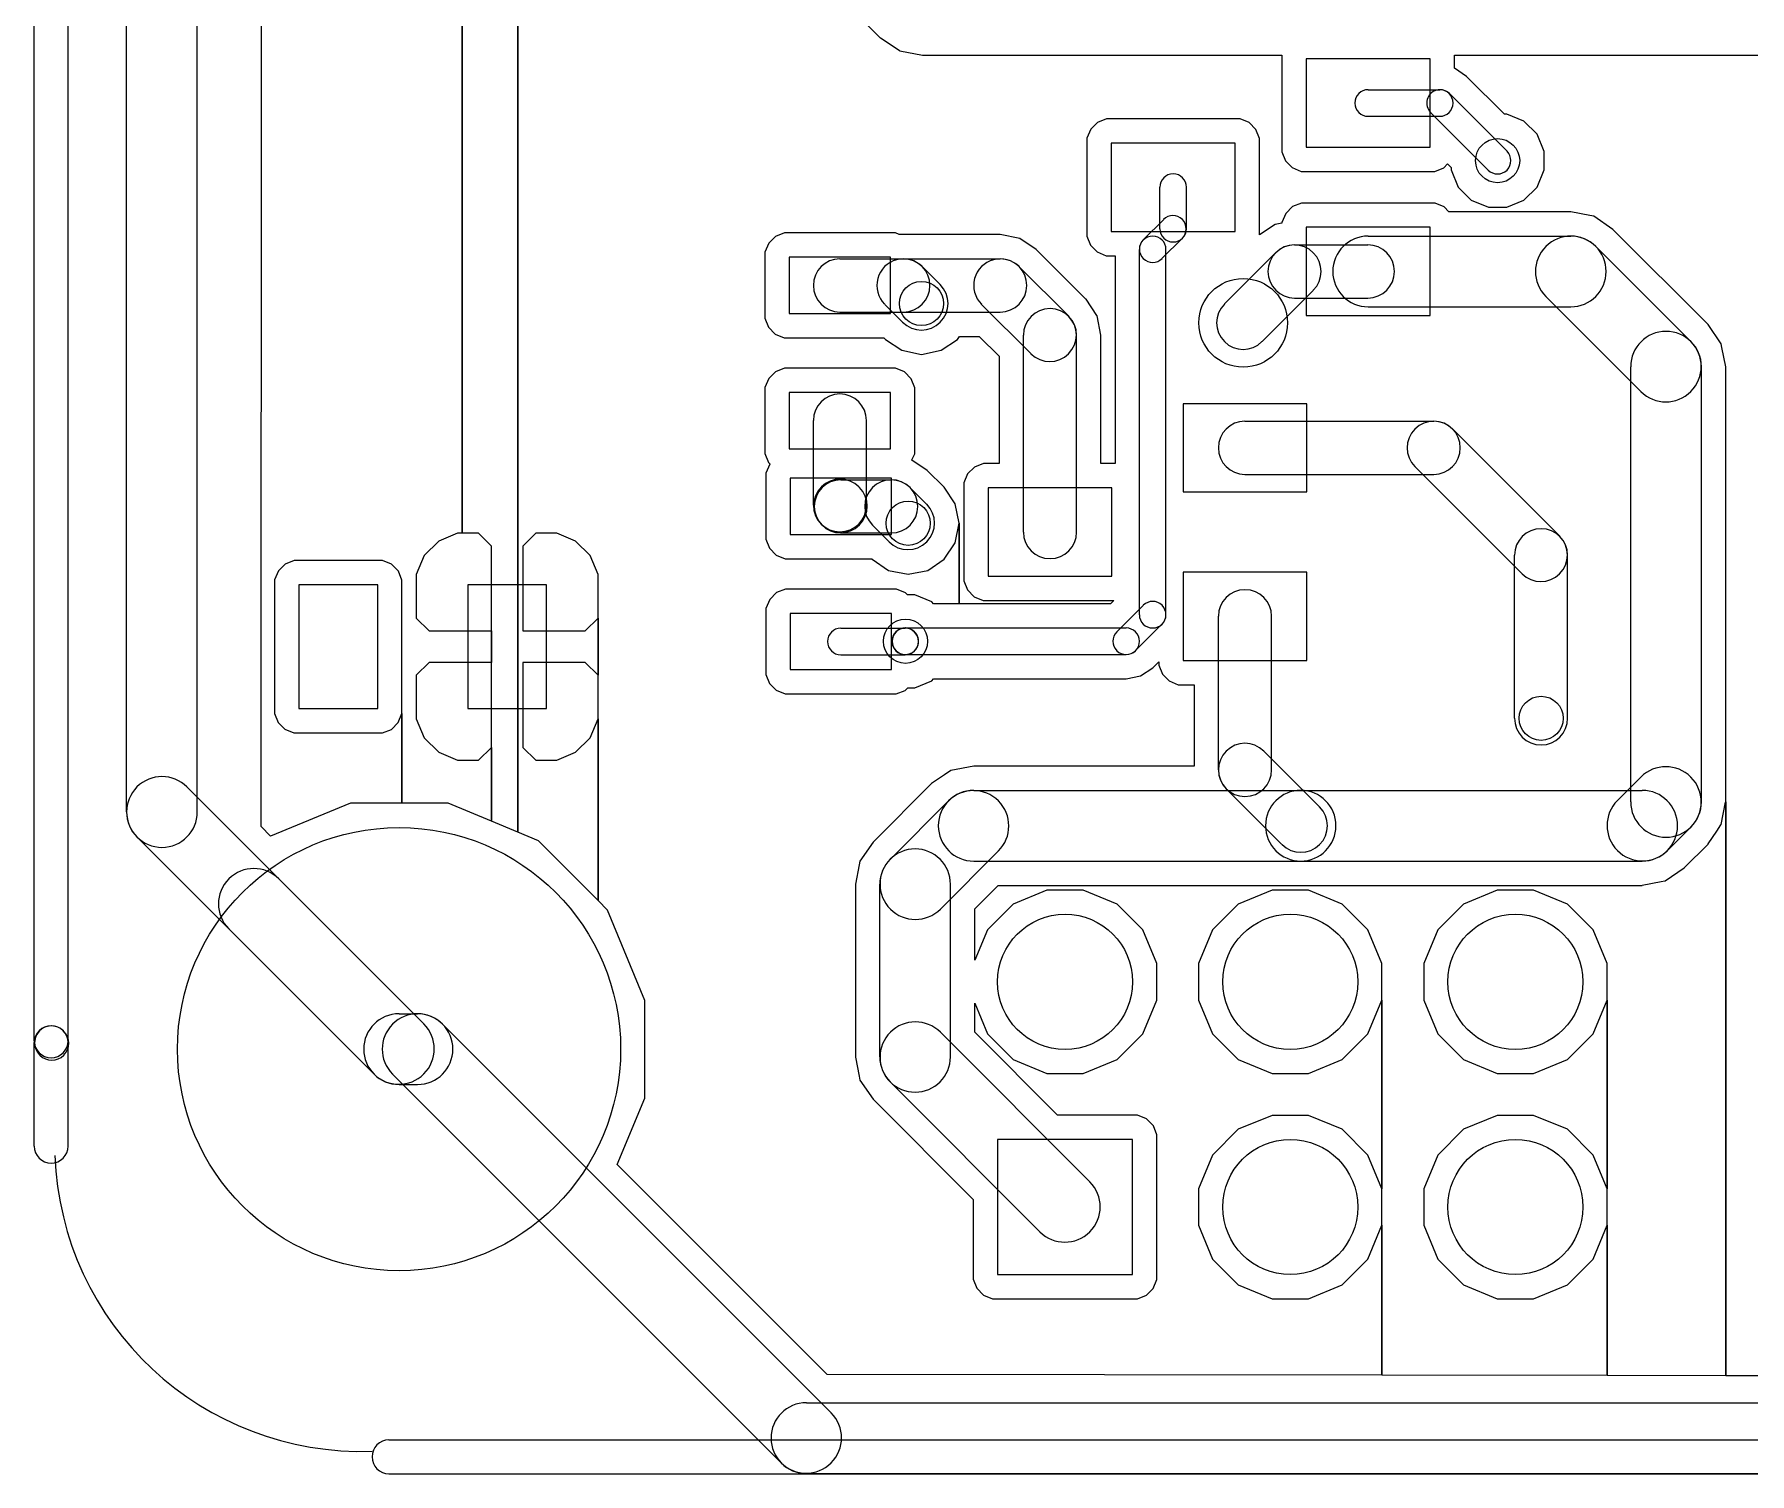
# Model space of a CAD drawing. Extents: x 32880 to 68030, y 27285 to 49782.
# Drawn here: x 32880 to 40498, y 27285 to 33676 of the extents above; entities that cross this region are included whole.
import ezdxf

# ---------------------------------------------------------------- set-up
doc = ezdxf.new("R2010")
doc.units = 0
doc.layers.add('BLACK', color=1, linetype='CONTINUOUS')

msp = doc.modelspace()

# ---------------------------------------------------------------- linework, layer by layer
at = {"layer": 'BLACK'}
for p, q in [((32880, 29207), (32880, 48207)), ((33030, 29207), (33030, 48207)), ((33887, 30158), (33895, 47240)), ((33887, 30158), (33895, 47240)), ((33290, 30223), (33290, 47195)), ((33604, 30223), (33604, 47195)), ((35027, 30134), (35027, 35116)), ((35027, 35116), (35027, 30134)), ((35027, 30134), (35027, 35116)), ((35027, 35116), (35027, 30134)), ((34780, 31461), (34780, 34791)), ((34780, 34791), (34780, 31461)), ((34780, 31461), (34780, 34791)), ((34780, 34791), (34780, 31461)), ((35535, 34763), (36637, 33661)), ((35535, 34763), (36637, 33661)), ((36637, 33661), (36638, 33661)), ((36637, 33661), (36638, 33661)), ((36638, 33661), (36695, 33623)), ((36638, 33661), (36695, 33623)), ((36695, 33623), (36723, 33604)), ((36695, 33623), (36723, 33604)), ((36723, 33604), (36724, 33603)), ((36723, 33604), (36724, 33603)), ((36724, 33603), (36825, 33583)), ((36724, 33603), (36825, 33583)), ((36825, 33583), (38421, 33583)), ((36825, 33583), (38421, 33583)), ((38421, 33583), (38421, 33546)), ((38421, 33583), (38421, 33546)), ((38421, 33546), (38421, 33154)), ((38421, 33546), (38421, 33154)), ((39079, 33567), (38529, 33567)), ((38529, 33567), (38529, 33175)), ((39079, 33175), (39079, 33567)), ((39187, 33525), (39187, 33583)), ((39187, 33583), (40715, 33583)), ((39187, 33525), (39187, 33583)), ((39187, 33583), (40715, 33583)), ((39241, 33489), (39187, 33525)), ((39241, 33489), (39187, 33525)), ((39409, 33321), (39241, 33489)), ((39409, 33321), (39241, 33489)), ((38804, 33430), (39122, 33430)), ((39421, 33157), (39165, 33413)), ((37642, 33301), (37602, 33285)), ((37642, 33301), (37602, 33285)), ((38192, 33301), (37642, 33301)), ((38192, 33301), (37642, 33301)), ((38235, 33301), (38192, 33301)), ((38235, 33301), (38192, 33301)), ((38275, 33284), (38235, 33301)), ((38275, 33284), (38235, 33301)), ((38804, 33312), (39122, 33312)), ((39337, 33073), (39081, 33329)), ((39420, 33321), (39409, 33321)), ((39420, 33321), (39409, 33321)), ((39496, 33290), (39420, 33321)), ((39496, 33290), (39420, 33321)), ((37572, 33255), (37555, 33215)), ((37572, 33255), (37555, 33215)), ((37602, 33285), (37572, 33255)), ((37602, 33285), (37572, 33255)), ((38305, 33254), (38275, 33284)), ((38305, 33254), (38275, 33284)), ((38321, 33214), (38305, 33254)), ((38321, 33214), (38305, 33254)), ((39554, 33232), (39496, 33290)), ((39554, 33232), (39496, 33290)), ((39585, 33156), (39554, 33232)), ((39585, 33156), (39554, 33232)), ((37555, 33215), (37555, 33172)), ((37555, 33215), (37555, 33172)), ((37555, 33172), (37555, 32780)), ((37555, 33172), (37555, 32780)), ((38213, 33193), (37663, 33193)), ((37663, 33193), (37663, 32801)), ((38213, 32801), (38213, 33193)), ((38321, 32822), (38321, 33214)), ((38321, 32822), (38321, 33214)), ((38421, 33154), (38437, 33114)), ((38421, 33154), (38437, 33114)), ((38529, 33175), (39079, 33175)), ((39585, 33074), (39585, 33156)), ((39585, 33074), (39585, 33156)), ((38437, 33114), (38467, 33084)), ((38437, 33114), (38467, 33084)), ((38467, 33084), (38507, 33067)), ((38467, 33084), (38507, 33067)), ((38507, 33067), (38550, 33067)), ((38507, 33067), (38550, 33067)), ((38550, 33067), (39100, 33067)), ((38550, 33067), (39100, 33067)), ((39100, 33067), (39140, 33083)), ((39100, 33067), (39140, 33083)), ((39140, 33083), (39157, 33101)), ((39140, 33083), (39157, 33101)), ((39157, 33101), (39173, 33085)), ((39157, 33101), (39173, 33085)), ((39173, 33085), (39173, 33074)), ((39173, 33085), (39173, 33074)), ((39173, 33074), (39204, 32998)), ((39173, 33074), (39204, 32998)), ((39554, 32998), (39585, 33074)), ((39554, 32998), (39585, 33074)), ((37879, 32813), (37879, 32997)), ((37997, 32813), (37997, 32997)), ((39204, 32998), (39262, 32940)), ((39204, 32998), (39262, 32940)), ((39496, 32940), (39554, 32998)), ((39496, 32940), (39554, 32998)), ((38508, 32927), (38468, 32911)), ((38508, 32927), (38468, 32911)), ((39058, 32927), (38508, 32927)), ((39058, 32927), (38508, 32927)), ((39101, 32927), (39058, 32927)), ((39101, 32927), (39058, 32927)), ((39141, 32910), (39101, 32927)), ((39141, 32910), (39101, 32927)), ((39262, 32940), (39338, 32909)), ((39262, 32940), (39338, 32909)), ((39420, 32909), (39496, 32940)), ((39420, 32909), (39496, 32940)), ((37896, 32854), (37805, 32763)), ((38421, 32838), (38391, 32832)), ((38421, 32838), (38391, 32832)), ((38438, 32881), (38421, 32841)), ((38438, 32881), (38421, 32841)), ((38421, 32841), (38421, 32838)), ((38421, 32841), (38421, 32838)), ((38468, 32911), (38438, 32881)), ((38468, 32911), (38438, 32881)), ((39163, 32888), (39141, 32910)), ((39163, 32888), (39141, 32910)), ((39704, 32888), (39163, 32888)), ((39704, 32888), (39163, 32888)), ((39338, 32909), (39420, 32909)), ((39338, 32909), (39420, 32909)), ((39789, 32872), (39704, 32888)), ((39789, 32872), (39704, 32888)), ((39806, 32868), (39789, 32872)), ((39806, 32868), (39789, 32872)), ((39891, 32810), (39806, 32868)), ((39891, 32810), (39806, 32868)), ((36172, 32778), (36142, 32748)), ((36172, 32778), (36142, 32748)), ((36212, 32794), (36172, 32778)), ((36212, 32794), (36172, 32778)), ((36662, 32794), (36212, 32794)), ((36662, 32794), (36212, 32794)), ((36705, 32794), (36662, 32794)), ((36705, 32794), (36662, 32794)), ((36721, 32787), (36705, 32794)), ((36721, 32787), (36705, 32794)), ((36740, 32787), (36721, 32787)), ((36740, 32787), (36721, 32787)), ((37170, 32787), (36740, 32787)), ((37170, 32787), (36740, 32787)), ((37257, 32770), (37170, 32787)), ((37257, 32770), (37170, 32787)), ((37330, 32721), (37257, 32770)), ((37330, 32721), (37257, 32770)), ((37555, 32780), (37571, 32740)), ((37555, 32780), (37571, 32740)), ((37663, 32801), (38213, 32801)), ((37979, 32771), (37888, 32680)), ((38391, 32832), (38321, 32786)), ((38391, 32832), (38321, 32786)), ((38321, 32786), (38321, 32822)), ((38321, 32786), (38321, 32822)), ((39079, 32819), (38529, 32819)), ((38529, 32819), (38529, 32427)), ((38804, 32780), (39704, 32780)), ((39079, 32427), (39079, 32819)), ((40314, 32388), (39891, 32810)), ((40314, 32388), (39891, 32810)), ((36142, 32748), (36125, 32708)), ((36142, 32748), (36125, 32708)), ((36125, 32708), (36125, 32665)), ((36125, 32708), (36125, 32665)), ((36683, 32686), (36233, 32686)), ((36233, 32686), (36233, 32436)), ((36683, 32436), (36683, 32686)), ((37548, 32502), (37330, 32721)), ((37548, 32502), (37330, 32721)), ((37571, 32740), (37601, 32710)), ((37571, 32740), (37601, 32710)), ((37601, 32710), (37641, 32693)), ((37601, 32710), (37641, 32693)), ((37641, 32693), (37680, 32693)), ((37641, 32693), (37680, 32693)), ((37680, 32693), (37680, 31770)), ((37680, 32693), (37680, 31770)), ((37788, 31099), (37788, 32721)), ((37906, 31099), (37906, 32721)), ((38393, 32706), (38166, 32479)), ((38477, 32741), (38803, 32741)), ((39815, 32734), (40237, 32312)), ((36125, 32665), (36125, 32415)), ((36125, 32665), (36125, 32415)), ((36458, 32679), (36740, 32679)), ((36458, 32679), (37170, 32679)), ((36903, 32565), (36824, 32644)), ((37474, 32424), (37253, 32645)), ((38560, 32539), (38333, 32312)), ((36736, 32398), (36657, 32477)), ((37307, 32257), (37086, 32478)), ((37551, 32500), (37548, 32502)), ((37551, 32500), (37548, 32502)), ((37599, 32427), (37551, 32500)), ((37599, 32427), (37551, 32500)), ((38477, 32505), (38803, 32505)), ((38804, 32466), (39704, 32466)), ((39593, 32512), (40015, 32090)), ((36125, 32415), (36141, 32375)), ((36125, 32415), (36141, 32375)), ((36233, 32436), (36683, 32436)), ((36458, 32443), (36740, 32443)), ((36458, 32443), (37170, 32443)), ((37600, 32426), (37599, 32427)), ((37600, 32426), (37599, 32427)), ((37617, 32340), (37600, 32426)), ((37617, 32340), (37600, 32426)), ((38529, 32427), (39079, 32427)), ((40314, 32387), (40314, 32388)), ((40314, 32387), (40314, 32388)), ((40372, 32302), (40314, 32387)), ((40372, 32302), (40314, 32387)), ((36141, 32375), (36171, 32345)), ((36141, 32375), (36171, 32345)), ((36171, 32345), (36211, 32328)), ((36171, 32345), (36211, 32328)), ((36211, 32328), (36254, 32328)), ((36211, 32328), (36254, 32328)), ((36254, 32328), (36653, 32328)), ((36254, 32328), (36653, 32328)), ((36653, 32328), (36660, 32321)), ((36653, 32328), (36660, 32321)), ((36660, 32321), (36733, 32273)), ((36660, 32321), (36733, 32273)), ((36907, 32273), (36980, 32321)), ((36907, 32273), (36980, 32321)), ((36980, 32321), (36989, 32335)), ((36980, 32321), (36989, 32335)), ((36989, 32335), (37076, 32335)), ((36989, 32335), (37076, 32335)), ((37076, 32335), (37165, 32247)), ((37076, 32335), (37165, 32247)), ((37273, 31466), (37273, 32340)), ((37509, 31466), (37509, 32340)), ((37617, 31770), (37617, 32340)), ((37617, 31770), (37617, 32340)), ((36733, 32273), (36820, 32255)), ((36733, 32273), (36820, 32255)), ((36820, 32255), (36907, 32273)), ((36820, 32255), (36907, 32273)), ((37165, 32247), (37165, 31770)), ((37165, 32247), (37165, 31770)), ((40372, 32301), (40372, 32302)), ((40372, 32301), (40372, 32302)), ((40375, 32286), (40372, 32301)), ((40375, 32286), (40372, 32301)), ((40392, 32200), (40375, 32286)), ((40392, 32200), (40375, 32286)), ((36172, 32178), (36142, 32148)), ((36172, 32178), (36142, 32148)), ((36212, 32194), (36172, 32178)), ((36212, 32194), (36172, 32178)), ((36662, 32194), (36212, 32194)), ((36662, 32194), (36212, 32194)), ((36705, 32194), (36662, 32194)), ((36705, 32194), (36662, 32194)), ((36745, 32177), (36705, 32194)), ((36745, 32177), (36705, 32194)), ((36775, 32147), (36745, 32177)), ((36775, 32147), (36745, 32177)), ((39970, 30268), (39970, 32200)), ((40284, 30268), (40284, 32200)), ((40392, 30268), (40392, 32200)), ((40392, 30268), (40392, 32200)), ((36142, 32148), (36125, 32108)), ((36142, 32148), (36125, 32108)), ((36125, 32108), (36125, 32065)), ((36125, 32108), (36125, 32065)), ((36683, 32086), (36233, 32086)), ((36233, 32086), (36233, 31836)), ((36683, 31836), (36683, 32086)), ((36791, 32107), (36775, 32147)), ((36791, 32107), (36775, 32147)), ((36791, 31857), (36791, 32107)), ((36791, 31857), (36791, 32107)), ((36125, 32065), (36125, 31815)), ((36125, 32065), (36125, 31815)), ((38532, 32036), (37982, 32036)), ((37982, 32036), (37982, 31644)), ((38532, 31644), (38532, 32036)), ((36340, 31585), (36340, 31961)), ((36576, 31585), (36576, 31961)), ((38257, 31958), (39095, 31958)), ((39178, 31924), (39655, 31447)), ((36791, 31814), (36791, 31857)), ((36791, 31814), (36791, 31857)), ((36125, 31815), (36141, 31775)), ((36125, 31815), (36141, 31775)), ((36141, 31775), (36147, 31769)), ((36141, 31775), (36147, 31769)), ((36233, 31836), (36683, 31836)), ((36778, 31786), (36791, 31814)), ((36778, 31786), (36791, 31814)), ((36778, 31785), (36778, 31786)), ((36778, 31785), (36778, 31786)), ((36846, 31740), (36778, 31785)), ((36846, 31740), (36778, 31785)), ((37095, 31770), (37055, 31754)), ((37095, 31770), (37055, 31754)), ((37165, 31770), (37095, 31770)), ((37165, 31770), (37095, 31770)), ((37645, 31770), (37617, 31770)), ((37645, 31770), (37617, 31770)), ((37680, 31770), (37645, 31770)), ((37680, 31770), (37645, 31770)), ((36146, 31767), (36129, 31727)), ((36146, 31767), (36129, 31727)), ((36129, 31727), (36129, 31684)), ((36129, 31727), (36129, 31684)), ((36147, 31769), (36146, 31767)), ((36147, 31769), (36146, 31767)), ((36687, 31705), (36237, 31705)), ((36237, 31705), (36237, 31455)), ((36462, 31698), (36686, 31698)), ((36687, 31455), (36687, 31705)), ((36921, 31665), (36846, 31740)), ((36921, 31665), (36846, 31740)), ((37025, 31724), (37008, 31684)), ((37025, 31724), (37008, 31684)), ((37055, 31754), (37025, 31724)), ((37055, 31754), (37025, 31724)), ((38257, 31722), (39095, 31722)), ((39011, 31757), (39488, 31280)), ((36129, 31684), (36129, 31434)), ((36129, 31684), (36129, 31434)), ((36542, 31667), (36545, 31664)), ((36769, 31664), (36844, 31589)), ((36970, 31592), (36921, 31665)), ((36970, 31592), (36921, 31665)), ((37008, 31684), (37008, 31641)), ((37008, 31684), (37008, 31641)), ((37008, 31641), (37008, 31249)), ((37008, 31641), (37008, 31249)), ((37666, 31662), (37116, 31662)), ((37116, 31662), (37116, 31270)), ((37666, 31270), (37666, 31662)), ((37982, 31644), (38532, 31644)), ((36987, 31505), (36970, 31592)), ((36987, 31505), (36970, 31592)), ((36375, 31500), (36378, 31497)), ((36602, 31497), (36677, 31422)), ((36970, 31418), (36987, 31505)), ((36970, 31418), (36987, 31505)), ((36987, 31148), (36987, 31505)), ((36987, 31505), (36987, 31148)), ((36987, 31148), (36987, 31505)), ((36987, 31505), (36987, 31148)), ((34676, 31426), (34611, 31362)), ((34676, 31426), (34611, 31362)), ((34760, 31461), (34676, 31426)), ((34760, 31461), (34676, 31426)), ((34780, 31461), (34760, 31461)), ((34780, 31461), (34760, 31461)), ((34853, 31461), (34780, 31461)), ((34853, 31461), (34780, 31461)), ((34910, 31404), (34853, 31461)), ((34910, 31404), (34853, 31461)), ((34910, 31027), (34910, 31404)), ((34910, 31027), (34910, 31404)), ((35107, 31461), (35050, 31404)), ((35107, 31461), (35050, 31404)), ((35050, 31404), (35050, 31027)), ((35050, 31404), (35050, 31027)), ((35200, 31461), (35107, 31461)), ((35200, 31461), (35107, 31461)), ((35284, 31426), (35200, 31461)), ((35284, 31426), (35200, 31461)), ((35349, 31362), (35284, 31426)), ((35349, 31362), (35284, 31426)), ((36129, 31434), (36145, 31394)), ((36129, 31434), (36145, 31394)), ((36145, 31394), (36175, 31364)), ((36145, 31394), (36175, 31364)), ((36237, 31455), (36687, 31455)), ((36462, 31462), (36686, 31462)), ((36921, 31345), (36970, 31418)), ((36921, 31345), (36970, 31418)), ((33994, 31324), (33964, 31294)), ((33994, 31324), (33964, 31294)), ((34034, 31340), (33994, 31324)), ((34034, 31340), (33994, 31324)), ((34384, 31340), (34034, 31340)), ((34384, 31340), (34034, 31340)), ((34427, 31340), (34384, 31340)), ((34427, 31340), (34384, 31340)), ((34467, 31323), (34427, 31340)), ((34467, 31323), (34427, 31340)), ((34497, 31293), (34467, 31323)), ((34497, 31293), (34467, 31323)), ((34611, 31362), (34576, 31278)), ((34611, 31362), (34576, 31278)), ((35384, 31278), (35349, 31362)), ((35384, 31278), (35349, 31362)), ((36175, 31364), (36215, 31347)), ((36175, 31364), (36215, 31347)), ((36215, 31347), (36258, 31347)), ((36215, 31347), (36258, 31347)), ((36258, 31347), (36599, 31347)), ((36258, 31347), (36599, 31347)), ((36599, 31347), (36601, 31345)), ((36599, 31347), (36601, 31345)), ((36601, 31345), (36674, 31296)), ((36601, 31345), (36674, 31296)), ((36848, 31296), (36921, 31345)), ((36848, 31296), (36921, 31345)), ((39454, 30639), (39454, 31363)), ((39690, 30639), (39690, 31363)), ((33964, 31294), (33947, 31254)), ((33964, 31294), (33947, 31254)), ((33947, 31254), (33947, 31211)), ((33947, 31254), (33947, 31211)), ((34513, 31253), (34497, 31293)), ((34513, 31253), (34497, 31293)), ((34513, 30703), (34513, 31253)), ((34513, 30703), (34513, 31253)), ((34576, 31278), (34576, 31187)), ((34576, 31278), (34576, 31187)), ((35384, 31187), (35384, 31278)), ((35384, 31187), (35384, 31278)), ((36674, 31296), (36761, 31279)), ((36674, 31296), (36761, 31279)), ((36761, 31279), (36848, 31296)), ((36761, 31279), (36848, 31296)), ((37008, 31249), (37024, 31209)), ((37008, 31249), (37024, 31209)), ((37116, 31270), (37666, 31270)), ((38532, 31288), (37982, 31288)), ((37982, 31288), (37982, 30896)), ((38532, 30896), (38532, 31288)), ((33947, 31211), (33947, 30661)), ((33947, 31211), (33947, 30661)), ((34055, 31232), (34055, 30682)), ((34405, 31232), (34055, 31232)), ((34405, 30682), (34405, 31232)), ((34576, 31187), (34576, 31084)), ((34576, 31187), (34576, 31084)), ((34805, 31232), (34805, 30682)), ((35155, 31232), (34805, 31232)), ((35155, 30682), (35155, 31232)), ((35384, 31084), (35384, 31187)), ((35384, 31084), (35384, 31187)), ((36146, 31167), (36129, 31127)), ((36146, 31167), (36129, 31127)), ((36176, 31197), (36146, 31167)), ((36176, 31197), (36146, 31167)), ((36216, 31213), (36176, 31197)), ((36216, 31213), (36176, 31197)), ((36666, 31213), (36216, 31213)), ((36666, 31213), (36216, 31213)), ((36709, 31213), (36666, 31213)), ((36709, 31213), (36666, 31213)), ((36749, 31196), (36709, 31213)), ((36749, 31196), (36709, 31213)), ((36758, 31187), (36749, 31196)), ((36758, 31187), (36749, 31196)), ((36790, 31187), (36758, 31187)), ((36790, 31187), (36758, 31187)), ((36866, 31156), (36790, 31187)), ((36866, 31156), (36790, 31187)), ((37024, 31209), (37054, 31179)), ((37024, 31209), (37054, 31179)), ((37054, 31179), (37094, 31162)), ((37054, 31179), (37094, 31162)), ((37094, 31162), (37137, 31162)), ((37094, 31162), (37137, 31162)), ((37137, 31162), (37674, 31162)), ((37137, 31162), (37674, 31162)), ((37674, 31162), (37660, 31148)), ((37674, 31162), (37660, 31148)), ((34576, 31084), (34633, 31027)), ((34576, 31084), (34633, 31027)), ((35327, 31027), (35384, 31084)), ((35327, 31027), (35384, 31084)), ((35384, 30830), (35384, 31084)), ((35384, 31084), (35384, 30830)), ((35384, 30830), (35384, 31084)), ((35384, 31084), (35384, 30830)), ((36129, 31127), (36129, 31084)), ((36129, 31127), (36129, 31084)), ((36129, 31084), (36129, 30834)), ((36129, 31084), (36129, 30834)), ((36687, 31105), (36237, 31105)), ((36237, 31105), (36237, 30855)), ((36687, 30855), (36687, 31105)), ((36874, 31148), (36866, 31156)), ((36874, 31148), (36866, 31156)), ((36987, 31148), (36874, 31148)), ((36987, 31148), (36874, 31148)), ((37660, 31148), (36987, 31148)), ((37660, 31148), (36987, 31148)), ((37805, 31140), (37688, 31023)), ((38139, 30410), (38139, 31092)), ((38375, 30410), (38375, 31092)), ((34633, 31027), (34910, 31027)), ((34633, 31027), (34910, 31027)), ((34910, 30887), (34910, 31027)), ((34910, 31027), (34910, 30887)), ((34910, 30887), (34910, 31027)), ((34910, 31027), (34910, 30887)), ((35050, 31027), (35327, 31027)), ((35050, 31027), (35327, 31027)), ((36462, 31039), (36748, 31039)), ((36749, 31040), (37729, 31040)), ((37888, 31057), (37771, 30940)), ((34633, 30887), (34576, 30830)), ((34633, 30887), (34576, 30830)), ((34910, 30887), (34633, 30887)), ((34910, 30887), (34633, 30887)), ((34910, 30510), (34910, 30887)), ((34910, 30510), (34910, 30887)), ((35327, 30887), (35050, 30887)), ((35050, 30887), (35050, 30510)), ((35327, 30887), (35050, 30887)), ((35050, 30887), (35050, 30510)), ((35384, 30830), (35327, 30887)), ((35384, 30830), (35327, 30887)), ((36237, 30855), (36687, 30855)), ((36462, 30921), (36748, 30921)), ((36749, 30922), (37729, 30922)), ((37793, 30827), (37847, 30863)), ((37793, 30827), (37847, 30863)), ((37847, 30863), (37874, 30890)), ((37847, 30863), (37874, 30890)), ((37874, 30890), (37874, 30875)), ((37874, 30890), (37874, 30875)), ((37874, 30875), (37890, 30835)), ((37874, 30875), (37890, 30835)), ((37982, 30896), (38532, 30896)), ((34576, 30830), (34576, 30727)), ((34576, 30830), (34576, 30727)), ((35384, 30727), (35384, 30830)), ((35384, 30727), (35384, 30830)), ((36129, 30834), (36145, 30794)), ((36129, 30834), (36145, 30794)), ((36145, 30794), (36175, 30764)), ((36145, 30794), (36175, 30764)), ((36790, 30775), (36866, 30806)), ((36790, 30775), (36866, 30806)), ((36866, 30806), (36874, 30814)), ((36866, 30806), (36874, 30814)), ((36874, 30814), (37729, 30814)), ((36874, 30814), (37729, 30814)), ((37729, 30814), (37793, 30827)), ((37729, 30814), (37793, 30827)), ((37890, 30835), (37920, 30805)), ((37890, 30835), (37920, 30805)), ((37920, 30805), (37960, 30788)), ((37920, 30805), (37960, 30788)), ((37960, 30788), (38003, 30788)), ((37960, 30788), (38003, 30788)), ((38003, 30788), (38031, 30788)), ((38003, 30788), (38031, 30788)), ((38031, 30788), (38031, 30427)), ((38031, 30788), (38031, 30427)), ((34513, 30660), (34513, 30703)), ((34513, 30660), (34513, 30703)), ((34576, 30727), (34576, 30636)), ((34576, 30727), (34576, 30636)), ((35384, 30636), (35384, 30727)), ((35384, 30636), (35384, 30727)), ((36175, 30764), (36215, 30747)), ((36175, 30764), (36215, 30747)), ((36215, 30747), (36258, 30747)), ((36215, 30747), (36258, 30747)), ((36258, 30747), (36708, 30747)), ((36258, 30747), (36708, 30747)), ((36708, 30747), (36748, 30763)), ((36708, 30747), (36748, 30763)), ((36748, 30763), (36760, 30775)), ((36748, 30763), (36760, 30775)), ((36760, 30775), (36790, 30775)), ((36760, 30775), (36790, 30775)), ((33947, 30661), (33963, 30621)), ((33947, 30661), (33963, 30621)), ((34055, 30682), (34405, 30682)), ((34496, 30620), (34513, 30660)), ((34496, 30620), (34513, 30660)), ((34513, 30262), (34513, 30660)), ((34513, 30660), (34513, 30262)), ((34513, 30262), (34513, 30660)), ((34513, 30660), (34513, 30262)), ((34576, 30636), (34611, 30552)), ((34576, 30636), (34611, 30552)), ((34805, 30682), (35155, 30682)), ((35349, 30552), (35384, 30636)), ((35349, 30552), (35384, 30636)), ((35384, 29830), (35384, 30636)), ((35384, 30636), (35384, 29830)), ((35384, 29830), (35384, 30636)), ((35384, 30636), (35384, 29830)), ((33963, 30621), (33993, 30591)), ((33963, 30621), (33993, 30591)), ((33993, 30591), (34033, 30574)), ((33993, 30591), (34033, 30574)), ((34033, 30574), (34076, 30574)), ((34033, 30574), (34076, 30574)), ((34076, 30574), (34426, 30574)), ((34076, 30574), (34426, 30574)), ((34426, 30574), (34466, 30590)), ((34426, 30574), (34466, 30590)), ((34466, 30590), (34496, 30620)), ((34466, 30590), (34496, 30620)), ((34611, 30552), (34676, 30488)), ((34611, 30552), (34676, 30488)), ((35284, 30488), (35349, 30552)), ((35284, 30488), (35349, 30552)), ((34676, 30488), (34760, 30453)), ((34676, 30488), (34760, 30453)), ((34853, 30453), (34910, 30510)), ((34853, 30453), (34910, 30510)), ((34910, 30183), (34910, 30510)), ((34910, 30510), (34910, 30183)), ((34910, 30183), (34910, 30510)), ((34910, 30510), (34910, 30183)), ((35050, 30510), (35107, 30453)), ((35050, 30510), (35107, 30453)), ((35200, 30453), (35284, 30488)), ((35200, 30453), (35284, 30488)), ((38341, 30493), (38588, 30246)), ((34760, 30453), (34853, 30453)), ((34760, 30453), (34853, 30453)), ((35107, 30453), (35200, 30453)), ((35107, 30453), (35200, 30453)), ((36951, 30407), (36922, 30388)), ((36951, 30407), (36922, 30388)), ((37052, 30427), (36951, 30407)), ((37052, 30427), (36951, 30407)), ((38031, 30427), (37052, 30427)), ((38031, 30427), (37052, 30427)), ((33558, 30334), (34610, 29282)), ((36864, 30349), (36605, 30089)), ((36864, 30349), (36605, 30089)), ((36922, 30388), (36864, 30349)), ((36922, 30388), (36864, 30349)), ((38174, 30326), (38421, 30079)), ((40015, 30378), (39911, 30274)), ((34284, 30262), (33929, 30116)), ((34284, 30262), (33929, 30116)), ((34513, 30262), (34284, 30262)), ((34513, 30262), (34284, 30262)), ((34718, 30262), (34513, 30262)), ((34718, 30262), (34513, 30262)), ((34910, 30183), (34718, 30262)), ((34910, 30183), (34718, 30262)), ((36940, 30272), (36682, 30014)), ((37052, 30319), (38504, 30319)), ((38505, 30319), (40021, 30319)), ((40372, 30167), (40391, 30267)), ((40372, 30167), (40391, 30267)), ((40391, 30267), (40392, 30268)), ((40391, 30267), (40392, 30268)), ((40392, 27720), (40392, 30268)), ((40392, 30268), (40392, 27720)), ((40392, 27720), (40392, 30268)), ((40392, 30268), (40392, 27720)), ((35027, 30134), (34910, 30183)), ((35027, 30134), (34910, 30183)), ((33336, 30112), (34388, 29060)), ((33929, 30116), (33887, 30158)), ((33929, 30116), (33887, 30158)), ((35119, 30095), (35027, 30134)), ((35119, 30095), (35027, 30134)), ((35384, 29830), (35119, 30095)), ((35384, 29830), (35119, 30095)), ((40237, 30156), (40133, 30052)), ((40314, 30081), (40352, 30138)), ((40314, 30081), (40352, 30138)), ((40352, 30138), (40371, 30166)), ((40352, 30138), (40371, 30166)), ((40371, 30166), (40372, 30167)), ((40371, 30166), (40372, 30167)), ((36605, 30089), (36547, 30004)), ((36605, 30089), (36547, 30004)), ((37162, 30050), (36904, 29792)), ((40208, 29975), (40314, 30080)), ((40208, 29975), (40314, 30080)), ((40314, 30080), (40314, 30081)), ((40314, 30080), (40314, 30081)), ((36543, 29988), (36527, 29902)), ((36543, 29988), (36527, 29902)), ((36547, 30004), (36543, 29988)), ((36547, 30004), (36543, 29988)), ((37052, 30005), (38504, 30005)), ((38505, 30005), (40021, 30005)), ((40123, 29917), (40208, 29975)), ((40123, 29917), (40208, 29975)), ((33966, 29926), (34610, 29282)), ((33966, 29926), (34610, 29282)), ((36527, 29902), (36527, 29135)), ((36527, 29902), (36527, 29135)), ((36635, 29136), (36635, 29902)), ((36949, 29136), (36949, 29902)), ((37057, 29793), (37161, 29897)), ((37057, 29793), (37161, 29897)), ((37161, 29897), (38505, 29897)), ((37161, 29897), (38505, 29897)), ((37377, 29876), (37227, 29814)), ((37377, 29876), (37227, 29814)), ((37539, 29876), (37377, 29876)), ((37539, 29876), (37377, 29876)), ((37689, 29814), (37539, 29876)), ((37689, 29814), (37539, 29876)), ((38377, 29876), (38227, 29814)), ((38377, 29876), (38227, 29814)), ((38539, 29876), (38377, 29876)), ((38539, 29876), (38377, 29876)), ((38505, 29897), (40021, 29897)), ((38505, 29897), (40021, 29897)), ((38689, 29814), (38539, 29876)), ((38689, 29814), (38539, 29876)), ((39377, 29876), (39227, 29814)), ((39377, 29876), (39227, 29814)), ((39539, 29876), (39377, 29876)), ((39539, 29876), (39377, 29876)), ((39689, 29814), (39539, 29876)), ((39689, 29814), (39539, 29876)), ((40021, 29898), (40106, 29914)), ((40021, 29898), (40106, 29914)), ((40021, 29897), (40021, 29898)), ((40021, 29897), (40021, 29898)), ((40106, 29914), (40122, 29917)), ((40106, 29914), (40122, 29917)), ((40122, 29917), (40123, 29917)), ((40122, 29917), (40123, 29917)), ((35426, 29787), (35384, 29830)), ((35426, 29787), (35384, 29830)), ((37057, 29565), (37057, 29793)), ((37057, 29565), (37057, 29793)), ((37227, 29814), (37113, 29700)), ((37227, 29814), (37113, 29700)), ((37803, 29700), (37689, 29814)), ((37803, 29700), (37689, 29814)), ((38227, 29814), (38113, 29700)), ((38227, 29814), (38113, 29700)), ((38803, 29700), (38689, 29814)), ((38803, 29700), (38689, 29814)), ((39227, 29814), (39113, 29700)), ((39227, 29814), (39113, 29700)), ((39803, 29700), (39689, 29814)), ((39803, 29700), (39689, 29814)), ((35592, 29386), (35426, 29787)), ((35592, 29386), (35426, 29787)), ((33744, 29704), (34388, 29060)), ((33744, 29704), (34388, 29060)), ((37113, 29700), (37057, 29565)), ((37113, 29700), (37057, 29565)), ((37865, 29550), (37803, 29700)), ((37865, 29550), (37803, 29700)), ((38113, 29700), (38051, 29550)), ((38113, 29700), (38051, 29550)), ((38865, 29550), (38803, 29700)), ((38865, 29550), (38803, 29700)), ((39113, 29700), (39051, 29550)), ((39113, 29700), (39051, 29550)), ((39865, 29550), (39803, 29700)), ((39865, 29550), (39803, 29700)), ((37865, 29388), (37865, 29550)), ((37865, 29388), (37865, 29550)), ((38051, 29550), (38051, 29388)), ((38051, 29550), (38051, 29388)), ((38865, 29388), (38865, 29550)), ((38865, 29388), (38865, 29550)), ((39051, 29550), (39051, 29388)), ((39051, 29550), (39051, 29388)), ((39865, 29388), (39865, 29550)), ((39865, 29388), (39865, 29550)), ((35592, 28952), (35592, 29386)), ((35592, 28952), (35592, 29386)), ((37057, 29245), (37057, 29374)), ((37057, 29374), (37113, 29238)), ((37057, 29245), (37057, 29374)), ((37057, 29374), (37113, 29238)), ((37803, 29238), (37865, 29388)), ((37803, 29238), (37865, 29388)), ((38051, 29388), (38113, 29238)), ((38051, 29388), (38113, 29238)), ((38803, 29238), (38865, 29388)), ((38803, 29238), (38865, 29388)), ((38865, 28550), (38865, 29388)), ((38865, 29388), (38865, 28550)), ((38865, 28550), (38865, 29388)), ((38865, 29388), (38865, 28550)), ((39051, 29388), (39113, 29238)), ((39051, 29388), (39113, 29238)), ((39803, 29238), (39865, 29388)), ((39803, 29238), (39865, 29388)), ((39865, 28550), (39865, 29388)), ((39865, 29388), (39865, 28550)), ((39865, 28550), (39865, 29388)), ((39865, 29388), (39865, 28550)), ((34500, 29327), (34582, 29327)), ((34693, 29281), (36419, 27555)), ((32880, 28739), (32880, 29199)), ((33011, 29249), (33009, 29251)), ((33030, 28739), (33030, 29199)), ((36904, 29245), (37568, 28581)), ((37424, 28877), (37057, 29245)), ((37424, 28877), (37057, 29245)), ((37113, 29238), (37227, 29124)), ((37113, 29238), (37227, 29124)), ((37689, 29124), (37803, 29238)), ((37689, 29124), (37803, 29238)), ((38113, 29238), (38227, 29124)), ((38113, 29238), (38227, 29124)), ((38689, 29124), (38803, 29238)), ((38689, 29124), (38803, 29238)), ((39113, 29238), (39227, 29124)), ((39113, 29238), (39227, 29124)), ((39689, 29124), (39803, 29238)), ((39689, 29124), (39803, 29238)), ((32905, 29143), (32903, 29145)), ((36527, 29135), (36543, 29050)), ((36527, 29135), (36543, 29050)), ((37227, 29124), (37377, 29062)), ((37227, 29124), (37377, 29062)), ((37539, 29062), (37689, 29124)), ((37539, 29062), (37689, 29124)), ((38227, 29124), (38377, 29062)), ((38227, 29124), (38377, 29062)), ((38539, 29062), (38689, 29124)), ((38539, 29062), (38689, 29124)), ((39227, 29124), (39377, 29062)), ((39227, 29124), (39377, 29062)), ((39539, 29062), (39689, 29124)), ((39539, 29062), (39689, 29124)), ((34471, 29059), (36197, 27333)), ((36543, 29050), (36547, 29033)), ((36543, 29050), (36547, 29033)), ((36547, 29033), (36605, 28948)), ((36547, 29033), (36605, 28948)), ((37377, 29062), (37539, 29062)), ((37377, 29062), (37539, 29062)), ((38377, 29062), (38539, 29062)), ((38377, 29062), (38539, 29062)), ((39377, 29062), (39539, 29062)), ((39377, 29062), (39539, 29062)), ((34500, 29013), (34582, 29013)), ((35469, 28658), (35592, 28952)), ((35469, 28658), (35592, 28952)), ((36682, 29023), (37346, 28359)), ((36605, 28948), (37050, 28503)), ((36605, 28948), (37050, 28503)), ((37737, 28877), (37424, 28877)), ((37737, 28877), (37424, 28877)), ((37780, 28877), (37737, 28877)), ((37780, 28877), (37737, 28877)), ((37820, 28860), (37780, 28877)), ((37820, 28860), (37780, 28877)), ((38377, 28876), (38227, 28814)), ((38377, 28876), (38227, 28814)), ((38539, 28876), (38377, 28876)), ((38539, 28876), (38377, 28876)), ((38689, 28814), (38539, 28876)), ((38689, 28814), (38539, 28876)), ((39377, 28876), (39227, 28814)), ((39377, 28876), (39227, 28814)), ((39539, 28876), (39377, 28876)), ((39539, 28876), (39377, 28876)), ((39689, 28814), (39539, 28876)), ((39689, 28814), (39539, 28876)), ((37850, 28830), (37820, 28860)), ((37850, 28830), (37820, 28860)), ((37866, 28790), (37850, 28830)), ((37866, 28790), (37850, 28830)), ((38227, 28814), (38113, 28700)), ((38227, 28814), (38113, 28700)), ((38803, 28700), (38689, 28814)), ((38803, 28700), (38689, 28814)), ((39227, 28814), (39113, 28700)), ((39227, 28814), (39113, 28700)), ((39803, 28700), (39689, 28814)), ((39803, 28700), (39689, 28814)), ((37158, 28769), (37158, 28169)), ((37758, 28769), (37158, 28769)), ((37758, 28169), (37758, 28769)), ((37866, 28190), (37866, 28790)), ((37866, 28190), (37866, 28790)), ((36402, 27725), (35469, 28658)), ((36402, 27725), (35469, 28658)), ((38113, 28700), (38051, 28550)), ((38113, 28700), (38051, 28550)), ((38865, 28550), (38803, 28700)), ((38865, 28550), (38803, 28700)), ((39113, 28700), (39051, 28550)), ((39113, 28700), (39051, 28550)), ((39865, 28550), (39803, 28700)), ((39865, 28550), (39803, 28700)), ((37050, 28503), (37050, 28148)), ((37050, 28503), (37050, 28148)), ((38051, 28550), (38051, 28388)), ((38051, 28550), (38051, 28388)), ((38865, 28388), (38865, 28550)), ((38865, 28388), (38865, 28550)), ((39051, 28550), (39051, 28388)), ((39051, 28550), (39051, 28388)), ((39865, 28388), (39865, 28550)), ((39865, 28388), (39865, 28550)), ((38051, 28388), (38113, 28238)), ((38051, 28388), (38113, 28238)), ((38803, 28238), (38865, 28388)), ((38803, 28238), (38865, 28388)), ((38865, 27722), (38865, 28388)), ((38865, 28388), (38865, 27722)), ((38865, 27722), (38865, 28388)), ((38865, 28388), (38865, 27722)), ((39051, 28388), (39113, 28238)), ((39051, 28388), (39113, 28238)), ((39803, 28238), (39865, 28388)), ((39803, 28238), (39865, 28388)), ((39865, 27721), (39865, 28388)), ((39865, 28388), (39865, 27721)), ((39865, 27721), (39865, 28388)), ((39865, 28388), (39865, 27721)), ((37866, 28147), (37866, 28190)), ((37866, 28147), (37866, 28190)), ((38113, 28238), (38227, 28124)), ((38113, 28238), (38227, 28124)), ((38689, 28124), (38803, 28238)), ((38689, 28124), (38803, 28238)), ((39113, 28238), (39227, 28124)), ((39113, 28238), (39227, 28124)), ((39689, 28124), (39803, 28238)), ((39689, 28124), (39803, 28238)), ((37050, 28148), (37066, 28108)), ((37050, 28148), (37066, 28108)), ((37158, 28169), (37758, 28169)), ((37849, 28107), (37866, 28147)), ((37849, 28107), (37866, 28147)), ((38227, 28124), (38377, 28062)), ((38227, 28124), (38377, 28062)), ((38539, 28062), (38689, 28124)), ((38539, 28062), (38689, 28124)), ((39227, 28124), (39377, 28062)), ((39227, 28124), (39377, 28062)), ((39539, 28062), (39689, 28124)), ((39539, 28062), (39689, 28124)), ((37066, 28108), (37096, 28078)), ((37066, 28108), (37096, 28078)), ((37096, 28078), (37136, 28061)), ((37096, 28078), (37136, 28061)), ((37136, 28061), (37179, 28061)), ((37136, 28061), (37179, 28061)), ((37179, 28061), (37779, 28061)), ((37179, 28061), (37779, 28061)), ((37779, 28061), (37819, 28077)), ((37779, 28061), (37819, 28077)), ((37819, 28077), (37849, 28107)), ((37819, 28077), (37849, 28107)), ((38377, 28062), (38539, 28062)), ((38377, 28062), (38539, 28062)), ((39377, 28062), (39539, 28062)), ((39377, 28062), (39539, 28062)), ((38865, 27722), (36402, 27725)), ((38865, 27722), (36402, 27725)), ((39865, 27721), (38865, 27722)), ((39865, 27721), (38865, 27722)), ((40392, 27720), (39865, 27721)), ((40392, 27720), (39865, 27721)), ((43424, 27715), (40392, 27720)), ((43424, 27715), (40392, 27720)), ((36309, 27600), (64773, 27600)), ((34455, 27435), (66455, 27435)), ((34455, 27285), (66455, 27285)), ((36309, 27286), (64773, 27286))]:
    msp.add_line(p, q, dxfattribs=at)
for centre, radius in [((39379, 33115), 98), ((36820, 32481), 98), ((38249, 32395), 197), ((36761, 31505), 98), ((36749, 30981), 98), ((39572, 30639), 98), ((34500, 29170), 984), ((37458, 29469), 300), ((38458, 29469), 300), ((39458, 29469), 300), ((38458, 28469), 300), ((39458, 28469), 300)]:
    msp.add_circle(centre, radius, dxfattribs=at)
for centre, radius, start, end in [((38804, 33371), 59, 90, 270), ((39123, 33371), 59, 405, 585), ((39122, 33371), 59, 270, 450), ((39379, 33115), 59, 225, 405), ((37938, 32997), 59, 360, 540), ((37937, 32812), 59, -45, 135), ((37847, 32721), 59, 360, 540), ((37847, 32722), 59, 135, 315), ((37938, 32813), 59, 180, 360), ((38804, 32623), 157, 90, 270), ((39704, 32623), 157, 45, 225), ((39704, 32623), 157, 270, 450), ((38477, 32623), 118, 90, 270), ((38477, 32623), 118, -45, 135), ((38803, 32623), 118, 270, 450), ((36458, 32561), 118, 90, 270), ((36458, 32561), 118, 90, 270), ((36740, 32561), 118, 405, 585), ((36740, 32561), 118, 270, 450), ((37170, 32561), 118, 405, 585), ((37170, 32561), 118, 270, 450), ((36820, 32481), 118, 225, 405), ((37391, 32340), 118, 360, 540), ((38249, 32395), 118, 135, 315), ((37390, 32341), 118, 225, 405), ((40127, 32200), 157, 360, 540), ((40126, 32201), 157, 225, 405), ((36458, 31961), 118, 360, 540), ((38257, 31840), 118, 90, 270), ((39095, 31840), 118, 45, 225), ((39095, 31840), 118, 270, 450), ((36459, 31583), 118, 45, 225), ((36462, 31580), 118, 90, 270), ((36686, 31580), 118, 45, 225), ((36686, 31580), 118, 270, 450), ((36461, 31581), 118, 225, 405), ((36458, 31585), 118, 180, 360), ((36760, 31506), 118, 225, 405), ((37391, 31466), 118, 180, 360), ((39572, 31363), 118, 360, 540), ((39571, 31364), 118, 225, 405), ((38257, 31092), 118, 360, 540), ((37847, 31099), 59, 180, 360), ((37847, 31099), 59, -45, 135), ((36462, 30980), 59, 90, 270), ((36748, 30981), 59, 135, 315), ((36749, 30981), 59, 90, 270), ((36748, 30981), 59, 315, 495), ((36748, 30980), 59, 270, 450), ((37729, 30981), 59, 135, 315), ((37729, 30981), 59, 270, 450), ((39572, 30639), 118, 180, 360), ((38257, 30410), 118, 45, 225), ((38257, 30410), 118, 180, 360), ((40126, 30267), 157, -45, 135), ((33447, 30223), 157, 45, 225), ((37052, 30162), 157, 90, 270), ((37051, 30161), 157, -45, 135), ((38505, 30162), 157, 90, 270), ((38504, 30162), 157, 270, 450), ((40022, 30163), 157, 135, 315), ((40127, 30268), 157, 180, 360), ((40021, 30162), 157, 270, 450), ((33447, 30223), 157, 180, 360), ((38505, 30162), 118, 225, 405), ((36792, 29902), 157, 360, 540), ((33855, 29815), 157, 45, 225), ((33855, 29815), 157, 45, 225), ((36793, 29903), 157, 135, 315), ((32955, 29199), 75, 360, 540), ((32956, 29198), 75, 405, 585), ((34500, 29170), 157, 90, 270), ((34499, 29171), 157, 225, 405), ((34499, 29171), 157, 225, 405), ((34499, 29171), 157, 225, 405), ((34582, 29170), 157, 45, 225), ((34582, 29170), 157, 270, 450), ((36793, 29134), 157, 45, 225), ((32955, 29207), 75, 180, 360), ((32958, 29196), 75, 225, 405), ((36792, 29136), 157, 180, 360), ((32955, 28739), 75, 180, 360), ((34333, 28746), 1362, -178, -88), ((37457, 28470), 157, 225, 405), ((36309, 27443), 157, 90, 270), ((36308, 27444), 157, 225, 405), ((34455, 27360), 75, 90, 270)]:
    msp.add_arc(centre, radius, start, end, dxfattribs=at)

doc.saveas('drawing.dxf')
